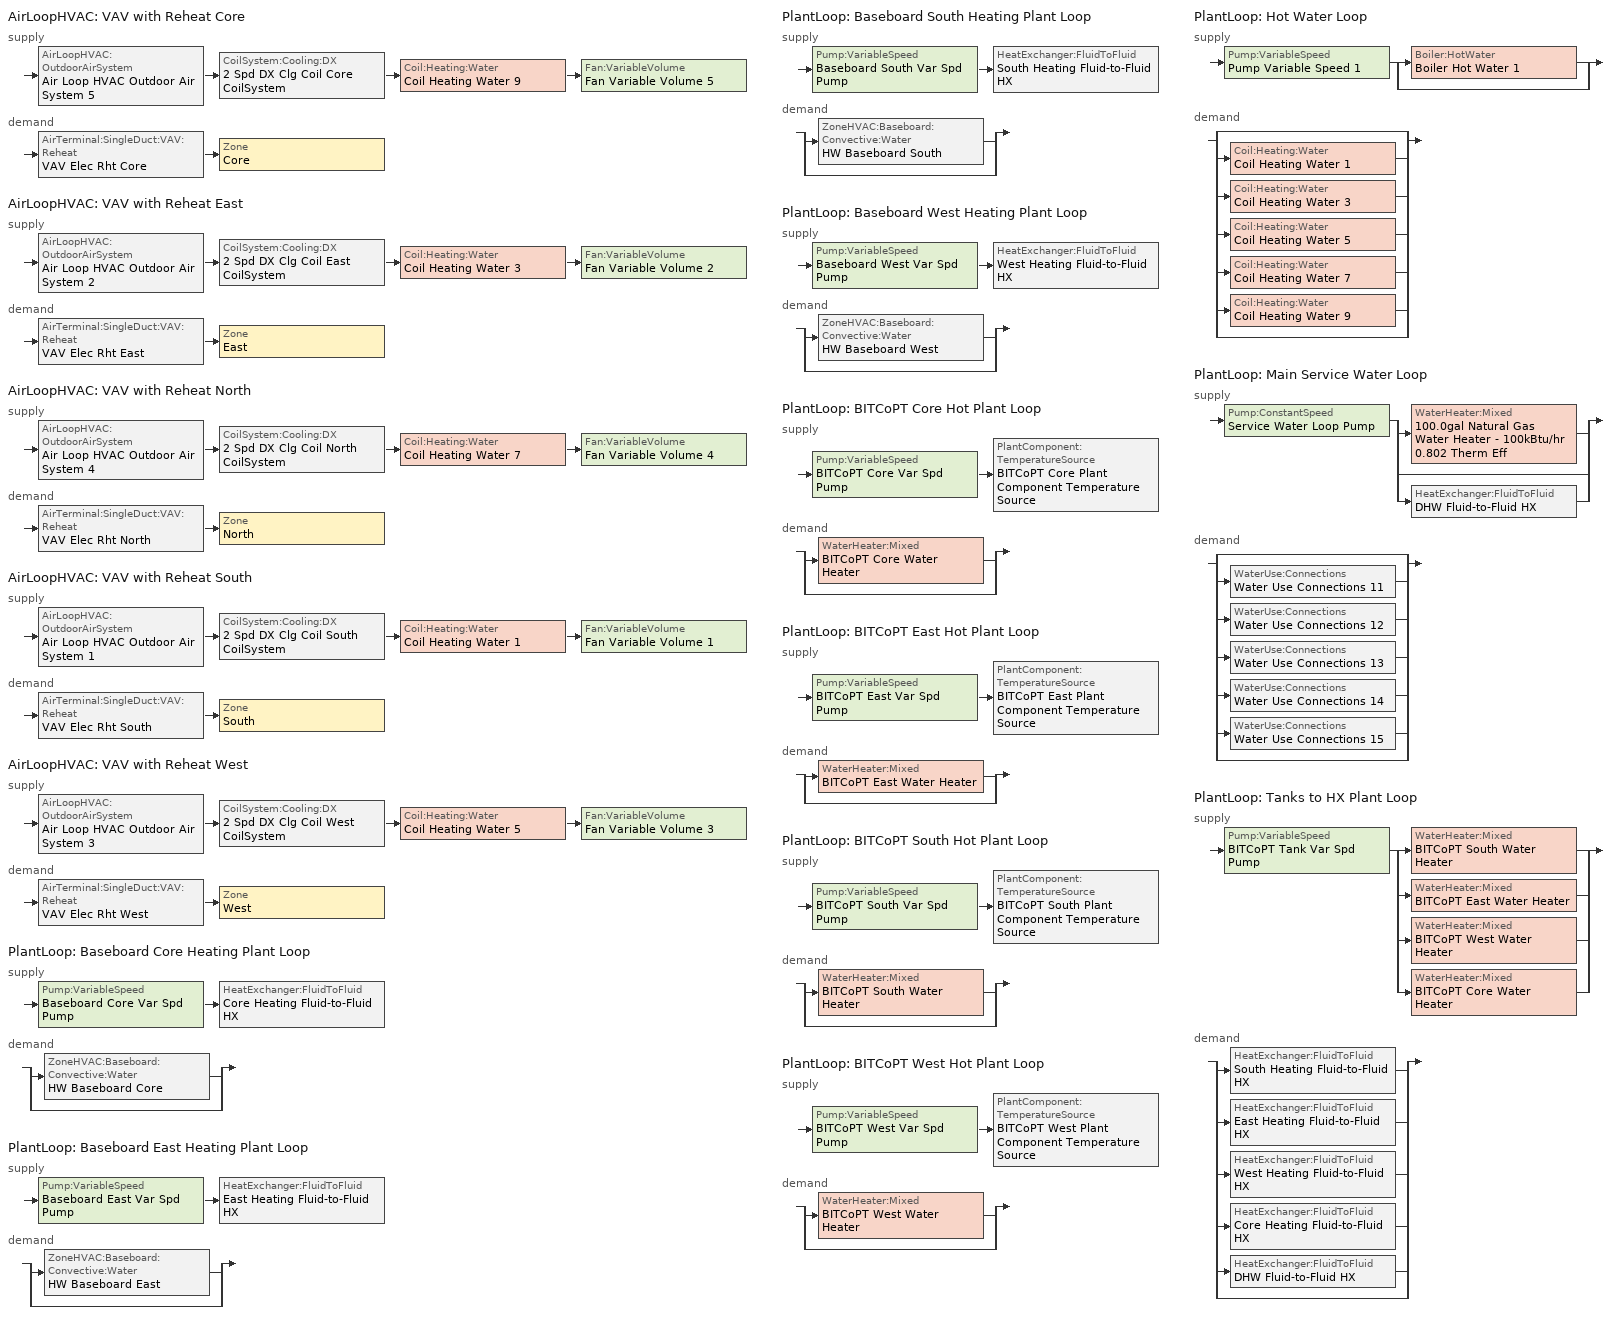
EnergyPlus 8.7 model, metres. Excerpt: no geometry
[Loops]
AirLoopHVAC 'VAV with Reheat Core'
 supply: AirLoopHVAC:OutdoorAirSystem 'Air Loop HVAC Outdoor Air System 5' > CoilSystem:Cooling:DX '2 Spd DX Clg Coil Core CoilSystem' > Coil:Heating:Water 'Coil Heating Water 9' > Fan:VariableVolume 'Fan Variable Volume 5'
 demand: AirTerminal:SingleDuct:VAV:Reheat 'VAV Elec Rht Core' > Zone 'Core'
AirLoopHVAC 'VAV with Reheat East'
 supply: AirLoopHVAC:OutdoorAirSystem 'Air Loop HVAC Outdoor Air System 2' > CoilSystem:Cooling:DX '2 Spd DX Clg Coil East CoilSystem' > Coil:Heating:Water 'Coil Heating Water 3' > Fan:VariableVolume 'Fan Variable Volume 2'
 demand: AirTerminal:SingleDuct:VAV:Reheat 'VAV Elec Rht East' > Zone 'East'
AirLoopHVAC 'VAV with Reheat North'
 supply: AirLoopHVAC:OutdoorAirSystem 'Air Loop HVAC Outdoor Air System 4' > CoilSystem:Cooling:DX '2 Spd DX Clg Coil North CoilSystem' > Coil:Heating:Water 'Coil Heating Water 7' > Fan:VariableVolume 'Fan Variable Volume 4'
 demand: AirTerminal:SingleDuct:VAV:Reheat 'VAV Elec Rht North' > Zone 'North'
AirLoopHVAC 'VAV with Reheat South'
 supply: AirLoopHVAC:OutdoorAirSystem 'Air Loop HVAC Outdoor Air System 1' > CoilSystem:Cooling:DX '2 Spd DX Clg Coil South CoilSystem' > Coil:Heating:Water 'Coil Heating Water 1' > Fan:VariableVolume 'Fan Variable Volume 1'
 demand: AirTerminal:SingleDuct:VAV:Reheat 'VAV Elec Rht South' > Zone 'South'
AirLoopHVAC 'VAV with Reheat West'
 supply: AirLoopHVAC:OutdoorAirSystem 'Air Loop HVAC Outdoor Air System 3' > CoilSystem:Cooling:DX '2 Spd DX Clg Coil West CoilSystem' > Coil:Heating:Water 'Coil Heating Water 5' > Fan:VariableVolume 'Fan Variable Volume 3'
 demand: AirTerminal:SingleDuct:VAV:Reheat 'VAV Elec Rht West' > Zone 'West'
PlantLoop 'Baseboard Core Heating Plant Loop'
 supply: Pump:VariableSpeed 'Baseboard Core Var Spd Pump' > HeatExchanger:FluidToFluid 'Core Heating Fluid-to-Fluid HX'
 demand: split
  | ZoneHVAC:Baseboard:Convective:Water 'HW Baseboard Core'
  | bypass
PlantLoop 'Baseboard East Heating Plant Loop'
 supply: Pump:VariableSpeed 'Baseboard East Var Spd Pump' > HeatExchanger:FluidToFluid 'East Heating Fluid-to-Fluid HX'
 demand: split
  | ZoneHVAC:Baseboard:Convective:Water 'HW Baseboard East'
  | bypass
PlantLoop 'Baseboard South Heating Plant Loop'
 supply: Pump:VariableSpeed 'Baseboard South Var Spd Pump' > HeatExchanger:FluidToFluid 'South Heating Fluid-to-Fluid HX'
 demand: split
  | ZoneHVAC:Baseboard:Convective:Water 'HW Baseboard South'
  | bypass
PlantLoop 'Baseboard West Heating Plant Loop'
 supply: Pump:VariableSpeed 'Baseboard West Var Spd Pump' > HeatExchanger:FluidToFluid 'West Heating Fluid-to-Fluid HX'
 demand: split
  | ZoneHVAC:Baseboard:Convective:Water 'HW Baseboard West'
  | bypass
PlantLoop 'BITCoPT Core Hot Plant Loop'
 supply: Pump:VariableSpeed 'BITCoPT Core Var Spd Pump' > PlantComponent:TemperatureSource 'BITCoPT Core Plant Component Temperature Source'
 demand: split
  | WaterHeater:Mixed 'BITCoPT Core Water Heater'
  | bypass
PlantLoop 'BITCoPT East Hot Plant Loop'
 supply: Pump:VariableSpeed 'BITCoPT East Var Spd Pump' > PlantComponent:TemperatureSource 'BITCoPT East Plant Component Temperature Source'
 demand: split
  | WaterHeater:Mixed 'BITCoPT East Water Heater'
  | bypass
PlantLoop 'BITCoPT South Hot Plant Loop'
 supply: Pump:VariableSpeed 'BITCoPT South Var Spd Pump' > PlantComponent:TemperatureSource 'BITCoPT South Plant Component Temperature Source'
 demand: split
  | WaterHeater:Mixed 'BITCoPT South Water Heater'
  | bypass
PlantLoop 'BITCoPT West Hot Plant Loop'
 supply: Pump:VariableSpeed 'BITCoPT West Var Spd Pump' > PlantComponent:TemperatureSource 'BITCoPT West Plant Component Temperature Source'
 demand: split
  | WaterHeater:Mixed 'BITCoPT West Water Heater'
  | bypass
PlantLoop 'Hot Water Loop'
 supply: Pump:VariableSpeed 'Pump Variable Speed 1' > split
  | Boiler:HotWater 'Boiler Hot Water 1'
  | bypass
 demand: split
  | bypass
  | Coil:Heating:Water 'Coil Heating Water 1'
  | Coil:Heating:Water 'Coil Heating Water 3'
  | Coil:Heating:Water 'Coil Heating Water 5'
  | Coil:Heating:Water 'Coil Heating Water 7'
  | Coil:Heating:Water 'Coil Heating Water 9'
  | bypass
PlantLoop 'Main Service Water Loop'
 supply: Pump:ConstantSpeed 'Service Water Loop Pump' > split
  | WaterHeater:Mixed '100.0gal Natural Gas Water Heater - 100kBtu/hr 0.802 Therm Eff'
  | bypass
  | HeatExchanger:FluidToFluid 'DHW Fluid-to-Fluid HX'
 demand: split
  | bypass
  | WaterUse:Connections 'Water Use Connections 11'
  | WaterUse:Connections 'Water Use Connections 12'
  | WaterUse:Connections 'Water Use Connections 13'
  | WaterUse:Connections 'Water Use Connections 14'
  | WaterUse:Connections 'Water Use Connections 15'
  | bypass
PlantLoop 'Tanks to HX Plant Loop'
 supply: Pump:VariableSpeed 'BITCoPT Tank Var Spd Pump' > split
  | WaterHeater:Mixed 'BITCoPT South Water Heater'
  | WaterHeater:Mixed 'BITCoPT East Water Heater'
  | WaterHeater:Mixed 'BITCoPT West Water Heater'
  | WaterHeater:Mixed 'BITCoPT Core Water Heater'
 demand: split
  | HeatExchanger:FluidToFluid 'South Heating Fluid-to-Fluid HX'
  | HeatExchanger:FluidToFluid 'East Heating Fluid-to-Fluid HX'
  | HeatExchanger:FluidToFluid 'West Heating Fluid-to-Fluid HX'
  | HeatExchanger:FluidToFluid 'Core Heating Fluid-to-Fluid HX'
  | HeatExchanger:FluidToFluid 'DHW Fluid-to-Fluid HX'
  | bypass
[ZoneControl:Thermostat] Control Object Type 1=ThermostatSetpoint:DualSetpoint
Name | Zone or ZoneList | Control Type Schedule | Control Name 1
Core Thermostat | Core | Core Thermostat Schedule | Office WholeBuilding - Md Office Thermostat 9
East Thermostat | East | East Thermostat Schedule | Office WholeBuilding - Md Office Thermostat 13
North Thermostat | North | North Thermostat Schedule | Office WholeBuilding - Md Office Thermostat 8
South Thermostat | South | South Thermostat Schedule | Office WholeBuilding - Md Office Thermostat 4
West Thermostat | West | West Thermostat Schedule | Office WholeBuilding - Md Office Thermostat 5
[ThermostatSetpoint:DualSetpoint] Heating Setpoint Temperature Schedule=OfficeMedium HTGSETP_SCH_NO_OPTIMUM; Cooling Setpoint Temperature Schedule=OfficeMedium CLGSETP_SCH_NO_OPTIMUM
Office WholeBuilding - Md Office Thermostat 9; Office WholeBuilding - Md Office Thermostat 13; Office WholeBuilding - Md Office Thermostat 8; Office WholeBuilding - Md Office Thermostat 4; Office WholeBuilding - Md Office Thermostat 5
[ZoneHVAC:Baseboard:Convective:Water] Availability Schedule=Always On Discrete 1; Heating Design Capacity Method=CapacityPerFloorArea; Heating Design Capacity {W}=Autosize; Heating Design Capacity Per Floor Area {W/m2}=15; Fraction of Autosized Heating Design Capacity=0.8; U-Factor Times Area Value {W/K}=Autosize; Convergence Tolerance=0.001
Name | Maximum Water Flow Rate {m3/s}
HW Baseboard Core; HW Baseboard South | 0.00015
HW Baseboard East; HW Baseboard West | 0.0001
[AirTerminal:SingleDuct:VAV:Reheat] Availability Schedule=Always On Discrete 1; Maximum Air Flow Rate {m3/s}=Autosize; Zone Minimum Air Flow Input Method=Constant; Constant Minimum Air Flow Fraction=0.3; Fixed Minimum Air Flow Rate {m3/s}=0; Maximum Hot Water or Steam Flow Rate {m3/s}=Autosize; Minimum Hot Water or Steam Flow Rate {m3/s}=0; Convergence Tolerance=0.001; Damper Heating Action=Normal; Maximum Flow per Zone Floor Area During Reheat {m3/s-m2}=Autocalculate; Maximum Flow Fraction During Reheat=Autocalculate; Maximum Reheat Air Temperature {C}=35
Name | Reheat Coil
VAV Elec Rht Core | VAV Elec Rht Coil 3
VAV Elec Rht East | VAV Elec Rht Coil 1
VAV Elec Rht North | VAV Elec Rht Coil North
VAV Elec Rht South | VAV Elec Rht Coil
VAV Elec Rht West | VAV Elec Rht Coil 2
[Coil:Heating:Electric] Availability Schedule=Always On Discrete 1; Efficiency=1; Nominal Capacity {W}=Autosize
VAV Elec Rht Coil 3; VAV Elec Rht Coil 1; VAV Elec Rht Coil North; VAV Elec Rht Coil; VAV Elec Rht Coil 2
[Zone equipment]
Core: HW Baseboard Core, VAV Elec Rht Core
East: HW Baseboard East, VAV Elec Rht East
North: VAV Elec Rht North
South: HW Baseboard South, VAV Elec Rht South
West: HW Baseboard West, VAV Elec Rht West
[Sizing:Zone] Zone Cooling Design Supply Air Temperature Input Method=SupplyAirTemperature; Zone Cooling Design Supply Air Temperature {C}=12.7778; Zone Cooling Design Supply Air Temperature Difference {deltaC}=11.11; Zone Heating Design Supply Air Temperature Input Method=SupplyAirTemperature; Zone Heating Design Supply Air Temperature {C}=50; Zone Heating Design Supply Air Temperature Difference {deltaC}=11.11; Zone Cooling Design Supply Air Humidity Ratio {kgWater/kgDryAir}=0.0085; Zone Heating Design Supply Air Humidity Ratio {kgWater/kgDryAir}=0.008; Design Specification Outdoor Air Object=189.1-2009 - Office - WholeBuilding - Md Office - CZ4-8 Ventilation; Cooling Design Air Flow Method=DesignDay; Cooling Design Air Flow Rate {m3/s}=0; Cooling Minimum Air Flow per Zone Floor Area {m3/s-m2}=0.000762; Cooling Minimum Air Flow {m3/s}=0; Cooling Minimum Air Flow Fraction=0; Heating Design Air Flow Method=DesignDay; Heating Design Air Flow Rate {m3/s}=0; Heating Maximum Air Flow per Zone Floor Area {m3/s-m2}=0.002032; Heating Maximum Air Flow {m3/s}=0.141576; Heating Maximum Air Flow Fraction=0.3; Account for Dedicated Outdoor Air System=No
Name | Design Specification Zone Air Distribution Object
Core | Core Design Spec Zone Air Dist
East | East Design Spec Zone Air Dist
North | North Design Spec Zone Air Dist
South | South Design Spec Zone Air Dist
West | West Design Spec Zone Air Dist
[DesignSpecification:ZoneAirDistribution] Zone Air Distribution Effectiveness in Cooling Mode=1; Zone Air Distribution Effectiveness in Heating Mode=1
Core Design Spec Zone Air Dist; East Design Spec Zone Air Dist; North Design Spec Zone Air Dist; South Design Spec Zone Air Dist; West Design Spec Zone Air Dist
[Controller:MechanicalVentilation] Availability Schedule=Always On Discrete; Demand Controlled Ventilation=No; System Outdoor Air Method=ZoneSum; Design Specification Outdoor Air Object Name 1=189.1-2009 - Office - WholeBuilding - Md Office - CZ4-8 Ventilation
Name | Zone Name 1 | Design Specification Zone Air Distribution Object Name 1
Controller Mechanical Ventilation 5 | Core | Core Design Spec Zone Air Dist
Controller Mechanical Ventilation 2 | East | East Design Spec Zone Air Dist
Controller Mechanical Ventilation 4 | North | North Design Spec Zone Air Dist
Controller Mechanical Ventilation 1 | South | South Design Spec Zone Air Dist
Controller Mechanical Ventilation 3 | West | West Design Spec Zone Air Dist
[DesignSpecification:OutdoorAir]
189.1-2009 - Office - WholeBuilding - Md Office - CZ4-8 Ventilation: Outdoor Air Method=Sum; Outdoor Air Flow per Person {m3/s-person}=0.00943895; Outdoor Air Flow per Zone Floor Area {m3/s-m2}=0; Outdoor Air Flow per Zone {m3/s}=0; Outdoor Air Flow Air Changes per Hour {1/hr}=0
[AirLoopHVAC] Design Supply Air Flow Rate {m3/s}=AutoSize
VAV with Reheat Core; VAV with Reheat East; VAV with Reheat North; VAV with Reheat South; VAV with Reheat West
[Sizing:System] Type of Load to Size On=Sensible; Design Outdoor Air Flow Rate {m3/s}=Autosize; Central Heating Maximum System Air Flow Ratio=0.3; Preheat Design Temperature {C}=7; Preheat Design Humidity Ratio {kgWater/kgDryAir}=0.008; Precool Design Temperature {C}=12.8; Precool Design Humidity Ratio {kgWater/kgDryAir}=0.008; Central Cooling Design Supply Air Temperature {C}=12.8; Central Heating Design Supply Air Temperature {C}=12.8; Type of Zone Sum to Use=NonCoincident; 100% Outdoor Air in Cooling=Yes; 100% Outdoor Air in Heating=Yes; Central Cooling Design Supply Air Humidity Ratio {kgWater/kgDryAir}=0.0085; Central Heating Design Supply Air Humidity Ratio {kgWater/kgDryAir}=0.008; Cooling Supply Air Flow Rate Method=DesignDay; Cooling Supply Air Flow Rate {m3/s}=0; Cooling Supply Air Flow Rate Per Floor Area {m3/s-m2}=0.00996765; Cooling Fraction of Autosized Cooling Supply Air Flow Rate=1; Cooling Supply Air Flow Rate Per Unit Cooling Capacity {m3/s-W}=3.94755e-05; Heating Supply Air Flow Rate Method=DesignDay; Heating Supply Air Flow Rate {m3/s}=0; Heating Supply Air Flow Rate Per Floor Area {m3/s-m2}=0.00996765; Heating Fraction of Autosized Heating Supply Air Flow Rate=1; Heating Fraction of Autosized Cooling Supply Air Flow Rate=1; Heating Supply Air Flow Rate Per Unit Heating Capacity {m3/s-W}=3.15882e-05; System Outdoor Air Method=ZoneSum; Zone Maximum Outdoor Air Fraction=1; Cooling Design Capacity Method=CoolingDesignCapacity; Cooling Design Capacity {W}=Autosize; Cooling Design Capacity Per Floor Area {W/m2}=234.7; Fraction of Autosized Cooling Design Capacity=1; Heating Design Capacity Method=HeatingDesignCapacity; Heating Design Capacity {W}=Autosize; Heating Design Capacity Per Floor Area {W/m2}=157; Fraction of Autosized Heating Design Capacity=1; Central Cooling Capacity Control Method=OnOff
VAV with Reheat Core; VAV with Reheat East; VAV with Reheat North; VAV with Reheat South; VAV with Reheat West
[Controller:WaterCoil] Control Variable=Temperature; Action=Normal; Actuator Variable=Flow; Controller Convergence Tolerance {deltaC}=Autosize; Maximum Actuated Flow {m3/s}=Autosize; Minimum Actuated Flow {m3/s}=0
Controller Water Coil 9; Controller Water Coil 3; Controller Water Coil 7; Controller Water Coil 1; Controller Water Coil 5
[Controller:OutdoorAir] Minimum Outdoor Air Flow Rate {m3/s}=0; Maximum Outdoor Air Flow Rate {m3/s}=Autosize; Economizer Control Type=NoEconomizer; Economizer Control Action Type=ModulateFlow; Economizer Maximum Limit Dry-Bulb Temperature {C}=28; Economizer Maximum Limit Enthalpy {J/kg}=64000; Economizer Minimum Limit Dry-Bulb Temperature {C}=-100; Lockout Type=NoLockout; Minimum Limit Type=FixedMinimum; High Humidity Control=No; Control High Indoor Humidity Based on Outdoor Humidity Ratio=Yes; Heat Recovery Bypass Control Type=BypassWhenWithinEconomizerLimits
Name | Mechanical Ventilation Controller
Controller Outdoor Air 5 | Controller Mechanical Ventilation 5
Controller Outdoor Air 2 | Controller Mechanical Ventilation 2
Controller Outdoor Air 4 | Controller Mechanical Ventilation 4
Controller Outdoor Air 1 | Controller Mechanical Ventilation 1
Controller Outdoor Air 3 | Controller Mechanical Ventilation 3
[SetpointManager:MixedAir] Control Variable=Temperature
Node 127 OS Default SPM; Node 112 OS Default SPM; Node 140 OS Default SPM; Node 75 OS Default SPM; Node 123 OS Default SPM; Node 77 OS Default SPM; Node 111 OS Default SPM; Node 48 OS Default SPM; Node 114 OS Default SPM; Node 11 OS Default SPM; Node 76 OS Default SPM; Node 14 OS Default SPM; Node 85 OS Default SPM; Node 13 OS Default SPM; Node 87 OS Default SPM
[CoilSystem:Cooling:DX] Availability Schedule=Always On Discrete 1
Name | Cooling Coil
2 Spd DX Clg Coil Core CoilSystem | 2 Spd DX Clg Coil Core
2 Spd DX Clg Coil East CoilSystem | 2 Spd DX Clg Coil East
2 Spd DX Clg Coil North CoilSystem | 2 Spd DX Clg Coil North
2 Spd DX Clg Coil South CoilSystem | 2 Spd DX Clg Coil South
2 Spd DX Clg Coil West CoilSystem | 2 Spd DX Clg Coil West
[Coil:Cooling:DX:TwoSpeed] Availability Schedule=Always On Discrete 1; High Speed Gross Rated Total Cooling Capacity {W}=Autosize; High Speed Rated Sensible Heat Ratio=Autosize; High Speed Gross Rated Cooling COP {W/W}=3.5623; High Speed Rated Air Flow Rate {m3/s}=Autosize; Total Cooling Capacity Function of Flow Fraction Curve=OS:Curve:Quadratic 20; Energy Input Ratio Function of Temperature Curve=OS:Curve:Biquadratic 22; Energy Input Ratio Function of Flow Fraction Curve=OS:Curve:Quadratic 21; Part Load Fraction Correlation Curve=OS:Curve:Quadratic 22; Low Speed Gross Rated Total Cooling Capacity {W}=Autosize; Low Speed Gross Rated Sensible Heat Ratio=0.69; Low Speed Gross Rated Cooling COP {W/W}=3.5623; Low Speed Rated Air Flow Rate {m3/s}=Autosize; Low Speed Total Cooling Capacity Function of Temperature Curve=OS:Curve:Biquadratic 23; Low Speed Energy Input Ratio Function of Temperature Curve=OS:Curve:Biquadratic 24; Condenser Type=AirCooled; High Speed Evaporative Condenser Effectiveness=0; Low Speed Evaporative Condenser Effectiveness=0; Basin Heater Capacity {W/K}=10; Basin Heater Setpoint Temperature {C}=2
Name | Total Cooling Capacity Function of Temperature Curve
2 Spd DX Clg Coil Core | OS:Curve:Biquadratic 27
2 Spd DX Clg Coil East | OS:Curve:Biquadratic 28
2 Spd DX Clg Coil North | OS:Curve:Biquadratic 26
2 Spd DX Clg Coil South | OS:Curve:Biquadratic 29
2 Spd DX Clg Coil West | OS:Curve:Biquadratic 30
[Coil:Heating:Water] Availability Schedule=Always On Discrete; U-Factor Times Area Value {W/K}=Autosize; Maximum Water Flow Rate {m3/s}=Autosize; Performance Input Method=UFactorTimesAreaAndDesignWaterFlowRate; Rated Capacity {W}=Autosize; Rated Inlet Water Temperature {C}=82.2; Rated Inlet Air Temperature {C}=16.6; Rated Outlet Water Temperature {C}=71.1; Rated Outlet Air Temperature {C}=32.2; Rated Ratio for Air and Water Convection=0.5
Coil Heating Water 9; Coil Heating Water 3; Coil Heating Water 7; Coil Heating Water 1; Coil Heating Water 5
[Fan:VariableVolume] Availability Schedule=Always On Discrete; Fan Total Efficiency=0.6045; Pressure Rise {Pa}=500; Maximum Flow Rate {m3/s}=AutoSize; Fan Power Minimum Flow Rate Input Method=FixedFlowRate; Fan Power Minimum Flow Fraction=0; Fan Power Minimum Air Flow Rate {m3/s}=0; Motor Efficiency=0.93; Motor In Airstream Fraction=1; Fan Power Coefficient 1=0.0407599; Fan Power Coefficient 2=0.088045; Fan Power Coefficient 3=-0.0729261; Fan Power Coefficient 4=0.94374; Fan Power Coefficient 5=0
Fan Variable Volume 5; Fan Variable Volume 2; Fan Variable Volume 4; Fan Variable Volume 1; Fan Variable Volume 3
[SetpointManager:Warmest] Control Variable=Temperature; Minimum Setpoint Temperature {C}=14; Strategy=MaximumTemperature
Name | HVAC Air Loop | Maximum Setpoint Temperature {C}
Warmest Zone Supply Air Temp Reset Core | VAV with Reheat Core | 16.777
Warmest Zone Supply Air Temp Reset East | VAV with Reheat East | 16.777
Warmest Zone Supply Air Temp Reset North | VAV with Reheat North | 16.7777
Warmest Zone Supply Air Temp Reset South | VAV with Reheat South | 16.777
Warmest Zone Supply Air Temp Reset West | VAV with Reheat West | 16.777
[PlantLoop] Fluid Type=Water; Minimum Loop Flow Rate {m3/s}=0; Plant Loop Volume {m3}=Autocalculate; Load Distribution Scheme=Optimal; Plant Loop Demand Calculation Scheme=SingleSetpoint
Name | Plant Equipment Operation Scheme | Maximum Loop Temperature {C} | Minimum Loop Temperature {C} | Maximum Loop Flow Rate {m3/s}
Baseboard Core Heating Plant Loop | Baseboard Core Heating Plant Loop Operation Schemes | 100 | 0 | 0.00015
Baseboard East Heating Plant Loop | Baseboard East Heating Plant Loop Operation Schemes | 100 | 0 | 0.0001
Baseboard South Heating Plant Loop | Baseboard South Heating Plant Loop Operation Schemes | 100 | 0 | 0.00015
Baseboard West Heating Plant Loop | Baseboard West Heating Plant Loop Operation Schemes | 100 | 0 | 0.0001
BITCoPT Core Hot Plant Loop | BITCoPT Core Hot Plant Loop Operation Schemes | 100 | 0 | 0.0001
BITCoPT East Hot Plant Loop | BITCoPT East Hot Plant Loop Operation Schemes | 100 | 0 | 0.0002
BITCoPT South Hot Plant Loop | BITCoPT South Hot Plant Loop Operation Schemes | 100 | 0 | 0.00032
BITCoPT West Hot Plant Loop | BITCoPT West Hot Plant Loop Operation Schemes | 100 | 0 | 0.0002
Hot Water Loop | Hot Water Loop Operation Schemes | 100 | 0 | Autosize
Main Service Water Loop | Main Service Water Loop Operation Schemes | 60 | 10 | Autosize
Tanks to HX Plant Loop | Tanks to HX Plant Loop Operation Schemes | 100 | 0 | 0.008333
[Sizing:Plant] Loop Type=Heating; Sizing Option=NonCoincident; Zone Timesteps in Averaging Window=1; Coincident Sizing Factor Mode=None
Name | Design Loop Exit Temperature {C} | Loop Design Temperature Difference {deltaC}
Baseboard Core Heating Plant Loop; Baseboard East Heating Plant Loop; Baseboard South Heating Plant Loop; Baseboard West Heating Plant Loop; BITCoPT Core Hot Plant Loop; BITCoPT East Hot Plant Loop; BITCoPT South Hot Plant Loop; BITCoPT West Hot Plant Loop; Hot Water Loop; Tanks to HX Plant Loop | 82 | 11
Main Service Water Loop | 60 | 5
[Pump:VariableSpeed] Design Maximum Flow Rate {m3/s}=Autosize; Design Pump Head {Pa}=179352; Design Power Consumption {W}=Autosize; Motor Efficiency=0.9; Fraction of Motor Inefficiencies to Fluid Stream=0; Coefficient 1 of the Part Load Performance Curve=0; Coefficient 2 of the Part Load Performance Curve=1; Coefficient 3 of the Part Load Performance Curve=0; Coefficient 4 of the Part Load Performance Curve=0; Design Minimum Flow Rate {m3/s}=0
Name | Pump Control Type
Baseboard Core Var Spd Pump; Baseboard East Var Spd Pump; Baseboard South Var Spd Pump; Baseboard West Var Spd Pump; BITCoPT Core Var Spd Pump; BITCoPT East Var Spd Pump; BITCoPT South Var Spd Pump; BITCoPT West Var Spd Pump; BITCoPT Tank Var Spd Pump | Continuous
Pump Variable Speed 1 | Intermittent
[HeatExchanger:FluidToFluid] Heat Exchange Model Type=Ideal; Heat Exchanger U-Factor Times Area Value {W/K}=Autosize; Minimum Temperature Difference to Activate Heat Exchanger {deltaC}=0.01; Heat Transfer Metering End Use Type=LoopToLoop; Component Override Cooling Control Temperature Mode=Loop; Sizing Factor=1; Operation Minimum Temperature Limit {C}=0; Operation Maximum Temperature Limit {C}=100
Name | Loop Demand Side Design Flow Rate {m3/s} | Loop Supply Side Design Flow Rate {m3/s} | Control Type
Core Heating Fluid-to-Fluid HX; South Heating Fluid-to-Fluid HX | 0.00015 | 0.00015 | HeatingSetpointModulated
East Heating Fluid-to-Fluid HX; West Heating Fluid-to-Fluid HX | 0.0001 | 0.0001 | HeatingSetpointModulated
DHW Fluid-to-Fluid HX | 0.0003 | 0.0003 | HeatingSetpointOnOff
[PlantEquipmentOperationSchemes] Control Scheme Schedule Name 1=Always On Discrete
Name | Control Scheme Object Type 1 | Control Scheme Name 1 | Control Scheme Object Type 2 | Control Scheme Name 2 | Control Scheme Schedule Name 2
Baseboard Core Heating Plant Loop Operation Schemes | PlantEquipmentOperation:Uncontrolled | Baseboard Core Heating Plant Loop Uncontrolled Operation Scheme
Baseboard East Heating Plant Loop Operation Schemes | PlantEquipmentOperation:Uncontrolled | Baseboard East Heating Plant Loop Uncontrolled Operation Scheme
Baseboard South Heating Plant Loop Operation Schemes | PlantEquipmentOperation:Uncontrolled | Baseboard South Heating Plant Loop Uncontrolled Operation Scheme
Baseboard West Heating Plant Loop Operation Schemes | PlantEquipmentOperation:Uncontrolled | Baseboard West Heating Plant Loop Uncontrolled Operation Scheme
BITCoPT Core Hot Plant Loop Operation Schemes | PlantEquipmentOperation:Uncontrolled | BITCoPT Core Hot Plant Loop Uncontrolled Operation Scheme
BITCoPT East Hot Plant Loop Operation Schemes | PlantEquipmentOperation:Uncontrolled | BITCoPT East Hot Plant Loop Uncontrolled Operation Scheme
BITCoPT South Hot Plant Loop Operation Schemes | PlantEquipmentOperation:Uncontrolled | BITCoPT South Hot Plant Loop Uncontrolled Operation Scheme
BITCoPT West Hot Plant Loop Operation Schemes | PlantEquipmentOperation:Uncontrolled | BITCoPT West Hot Plant Loop Uncontrolled Operation Scheme
Hot Water Loop Operation Schemes | PlantEquipmentOperation:HeatingLoad | Hot Water Loop Heating Operation Scheme
Main Service Water Loop Operation Schemes | PlantEquipmentOperation:HeatingLoad | Main Service Water Loop Heating Operation Scheme | PlantEquipmentOperation:Uncontrolled | Main Service Water Loop Uncontrolled Operation Scheme | Always On Discrete
Tanks to HX Plant Loop Operation Schemes | PlantEquipmentOperation:HeatingLoad | Tanks to HX Plant Loop Heating Operation Scheme
[PlantEquipmentOperation:Uncontrolled]
Name | Equipment List
Baseboard Core Heating Plant Loop Uncontrolled Operation Scheme | Baseboard Core Heating Plant Loop Uncontrolled Equipment List
Baseboard East Heating Plant Loop Uncontrolled Operation Scheme | Baseboard East Heating Plant Loop Uncontrolled Equipment List
Baseboard South Heating Plant Loop Uncontrolled Operation Scheme | Baseboard South Heating Plant Loop Uncontrolled Equipment List
Baseboard West Heating Plant Loop Uncontrolled Operation Scheme | Baseboard West Heating Plant Loop Uncontrolled Equipment List
BITCoPT Core Hot Plant Loop Uncontrolled Operation Scheme | BITCoPT Core Hot Plant Loop Uncontrolled Equipment List
BITCoPT East Hot Plant Loop Uncontrolled Operation Scheme | BITCoPT East Hot Plant Loop Uncontrolled Equipment List
BITCoPT South Hot Plant Loop Uncontrolled Operation Scheme | BITCoPT South Hot Plant Loop Uncontrolled Equipment List
BITCoPT West Hot Plant Loop Uncontrolled Operation Scheme | BITCoPT West Hot Plant Loop Uncontrolled Equipment List
Main Service Water Loop Uncontrolled Operation Scheme | Main Service Water Loop Uncontrolled Equipment List
[PlantEquipmentList]
Baseboard Core Heating Plant Loop Uncontrolled Equipment List: HeatExchanger:FluidToFluid, Core Heating Fluid-to-Fluid HX
Baseboard East Heating Plant Loop Uncontrolled Equipment List: HeatExchanger:FluidToFluid, East Heating Fluid-to-Fluid HX
Baseboard South Heating Plant Loop Uncontrolled Equipment List: HeatExchanger:FluidToFluid, South Heating Fluid-to-Fluid HX
Baseboard West Heating Plant Loop Uncontrolled Equipment List: HeatExchanger:FluidToFluid, West Heating Fluid-to-Fluid HX
BITCoPT Core Hot Plant Loop Uncontrolled Equipment List: PlantComponent:TemperatureSource, BITCoPT Core Plant Component Temperature Source
BITCoPT East Hot Plant Loop Uncontrolled Equipment List: PlantComponent:TemperatureSource, BITCoPT East Plant Component Temperature Source
BITCoPT South Hot Plant Loop Uncontrolled Equipment List: PlantComponent:TemperatureSource, BITCoPT South Plant Component Temperature Source
BITCoPT West Hot Plant Loop Uncontrolled Equipment List: PlantComponent:TemperatureSource, BITCoPT West Plant Component Temperature Source
Hot Water Loop Heating Equipment List: Boiler:HotWater, Boiler Hot Water 1
Main Service Water Loop Heating Equipment List: WaterHeater:Mixed, 100.0gal Natural Gas Water Heater - 100kBtu/hr 0.802 Therm Eff
Main Service Water Loop Uncontrolled Equipment List: HeatExchanger:FluidToFluid, DHW Fluid-to-Fluid HX
Tanks to HX Plant Loop Heating Equipment List: WaterHeater:Mixed, BITCoPT South Water Heater, WaterHeater:Mixed, BITCoPT East Water Heater, WaterHeater:Mixed, BITCoPT West Water Heater, WaterHeater:Mixed, BITCoPT Core Water Heater
[PlantComponent:TemperatureSource] Design Volume Flow Rate {m3/s}=Autosize; Temperature Specification Type=Scheduled; Source Temperature {C}=8; Source Temperature Schedule=BITCoPT_Water_Temperature_Source_Placeholder
BITCoPT Core Plant Component Temperature Source; BITCoPT East Plant Component Temperature Source; BITCoPT South Plant Component Temperature Source; BITCoPT West Plant Component Temperature Source
[WaterHeater:Mixed] Deadband Temperature Difference {deltaC}=2; Heater Control Type=Cycle; Heater Ignition Minimum Flow Rate {m3/s}=0; Heater Ignition Delay {s}=0; Heater Fuel Type=NaturalGas; Off Cycle Parasitic Fuel Type=NaturalGas; Off Cycle Parasitic Heat Fraction to Tank=0.8; On Cycle Parasitic Fuel Type=NaturalGas; On Cycle Parasitic Heat Fraction to Tank=0; Ambient Temperature Indicator=Schedule; Off Cycle Loss Fraction to Zone=1; On Cycle Loss Fraction to Zone=1; Use Side Effectiveness=1; Source Side Effectiveness=1; Use Side Design Flow Rate {m3/s}=Autosize; Source Side Design Flow Rate {m3/s}=Autosize; Indirect Water Heating Recovery Time {hr}=1.5; Source Side Flow Control Mode=IndirectHeatPrimarySetpoint
Name | Tank Volume {m3} | Setpoint Temperature Schedule | Maximum Temperature Limit {C} | Heater Maximum Capacity {W} | Heater Thermal Efficiency | Off Cycle Parasitic Fuel Consumption Rate {W} | On Cycle Parasitic Fuel Consumption Rate {W} | Ambient Temperature Schedule | Off Cycle Loss Coefficient to Ambient Temperature {W/K} | On Cycle Loss Coefficient to Ambient Temperature {W/K} | Heater Minimum Capacity {W}
BITCoPT Core Water Heater | 0.75 | Water Heater Setpoint Temperature | 82.22 | 0 | 0.8 | 20 | 0 | Water Heater Ambient Temperature | 6 | 6
BITCoPT East Water Heater; BITCoPT West Water Heater | 1.5 | Water Heater Setpoint Temperature | 82.22 | 0 | 0.8 | 20 | 0 | Water Heater Ambient Temperature | 6 | 6
BITCoPT South Water Heater | 2.5 | Water Heater Setpoint Temperature | 82.22 | 0 | 0.8 | 20 | 0 | Water Heater Ambient Temperature | 6 | 6 | 0
100.0gal Natural Gas Water Heater - 100kBtu/hr 0.802 Therm Eff | 0.378541 | Service Water Loop Temp - 140F | 82.2222 | 29307.1 | 0.802329 | 1276.95 | 1276.95 | Water Heater Ambient Temp Schedule - 70F | 1.75535 | 1.75535
[Boiler:HotWater]
Boiler Hot Water 1: Fuel Type=NaturalGas; Nominal Capacity {W}=Autosize; Nominal Thermal Efficiency=0.8; Efficiency Curve Temperature Evaluation Variable=LeavingBoiler; Normalized Boiler Efficiency Curve=Boiler Efficiency; Design Water Outlet Temperature {C}=82; Design Water Flow Rate {m3/s}=Autosize; Minimum Part Load Ratio=0; Maximum Part Load Ratio=1; Optimum Part Load Ratio=1; Water Outlet Upper Temperature Limit {C}=99; Boiler Flow Mode=ConstantFlow; Parasitic Electric Load {W}=0; Sizing Factor=1
[SetpointManager:Scheduled] Control Variable=Temperature
Name | Schedule
Setpoint Manager Scheduled 2 | Hot_Water_Temperature
Service hot water setpoint manager | Service Water Loop Temp - 140F
Baseboard East Scheduled HW Temp; Baserboard West Scheduled HW Temp; Baseboard Core Scheduled HW Temp; Scheduled HW Temp; Baseboard South Scheduled HW Temp | Hot Water Temperature
BITCoPT West Scheduled HW Temp; BITCoPT Core Scheduled HW Temp; BITCoPT South Scheduled HW Temp; BITCoPT East Scheduled HW Temp | BITCoPT_Water_Temperature_Source_Placeholder
[PlantEquipmentOperation:HeatingLoad] Load Range Lower Limit 1 {W}=0; Load Range Upper Limit 1 {W}=1000000000
Name | Range Equipment List Name 1
Hot Water Loop Heating Operation Scheme | Hot Water Loop Heating Equipment List
Main Service Water Loop Heating Operation Scheme | Main Service Water Loop Heating Equipment List
Tanks to HX Plant Loop Heating Operation Scheme | Tanks to HX Plant Loop Heating Equipment List
[Pump:ConstantSpeed]
Service Water Loop Pump: Design Flow Rate {m3/s}=Autosize; Design Pump Head {Pa}=29891; Design Power Consumption {W}=Autosize; Motor Efficiency=0.7; Fraction of Motor Inefficiencies to Fluid Stream=0; Pump Control Type=Intermittent
[WaterUse:Connections]
Name | Water Use Equipment Name 1
Water Use Connections 11 | Perimeter_top_zn_1 Service Water Use 0.04gal/min
Water Use Connections 12 | Perimeter_top_zn_2 Service Water Use 0.02gal/min
Water Use Connections 13 | Perimeter_top_zn_3 Service Water Use 0.04gal/min
Water Use Connections 14 | Perimeter_top_zn_4 Service Water Use 0.02gal/min
Water Use Connections 15 | Core_top Service Water Use 0.17gal/min
[WaterUse:Equipment] Flow Rate Fraction Schedule=OfficeMedium BLDG_SWH_SCH
Name | Peak Flow Rate {m3/s} | Target Temperature Schedule | Sensible Fraction Schedule | Latent Fraction Schedule
Perimeter_top_zn_1 Service Water Use 0.04gal/min | 2.23171e-06 | Schedule Ruleset 35 | Schedule Ruleset 33 | Schedule Ruleset 34
Perimeter_top_zn_2 Service Water Use 0.02gal/min | 1.41286e-06 | Schedule Ruleset 38 | Schedule Ruleset 36 | Schedule Ruleset 37
Perimeter_top_zn_3 Service Water Use 0.04gal/min | 2.23171e-06 | Schedule Ruleset 41 | Schedule Ruleset 39 | Schedule Ruleset 40
Perimeter_top_zn_4 Service Water Use 0.02gal/min | 1.41277e-06 | Schedule Ruleset 44 | Schedule Ruleset 42 | Schedule Ruleset 43
Core_top Service Water Use 0.17gal/min | 1.05864e-05 | Schedule Ruleset 47 | Schedule Ruleset 45 | Schedule Ruleset 46
[Schedule:Day:Interval]
OfficeMedium HTGSETP_SCH_NO_OPTIMUM Default; OfficeMedium HTGSETP_SCH_NO_OPTIMUM Summer Design Day: No, 24:00, 15.6
OfficeMedium HTGSETP_SCH_NO_OPTIMUM Wkdy Day: No, 05:00, 15.6, 22:00, 21, 24:00, 15.6
OfficeMedium HTGSETP_SCH_NO_OPTIMUM Sat Day: No, 05:00, 15.6, 17:00, 21, 24:00, 15.6
OfficeMedium HTGSETP_SCH_NO_OPTIMUM Winter Design Day: No, 05:00, 15.6, 06:00, 17.6, 07:00, 19.6, 22:00, 21, 24:00, 15.6
OfficeMedium CLGSETP_SCH_NO_OPTIMUM Default; OfficeMedium CLGSETP_SCH_NO_OPTIMUM Winter Design Day: No, 24:00, 26.7
OfficeMedium CLGSETP_SCH_NO_OPTIMUM Wkdy Day: No, 05:00, 26.7, 22:00, 24, 24:00, 26.7
OfficeMedium CLGSETP_SCH_NO_OPTIMUM Sat Day: No, 05:00, 26.7, 17:00, 24, 24:00, 26.7
OfficeMedium CLGSETP_SCH_NO_OPTIMUM Summer Design Day: No, 05:00, 26.7, 06:00, 25.7, 07:00, 25, 22:00, 24, 24:00, 26.7
Hot Water Temperature Default; Hot Water Temperature Summer Design Day; Hot Water Temperature Winter Design Day; Hot_Water_Temperature_Default; Hot_Water_Temperature_Summer_Design_Day; Hot_Water_Temperature_Winter_Design_Day: No, 24:00, 67
OfficeMedium BLDG_SWH_SCH Default: No, 06:00, 0, 11:00, 0.04, 13:00, 0.06, 14:00, 0.09, 15:00, 0.06, 18:00, 0.04, 24:00, 0
OfficeMedium BLDG_SWH_SCH SmrDsn|Wkdy Day; OfficeMedium BLDG_SWH_SCH Summer Design Day: No, 06:00, 0, 07:00, 0.07, 08:00, 0.19, 09:00, 0.35, 10:00, 0.38, 11:00, 0.39, 12:00, 0.47, 13:00, 0.57, 14:00, 0.54, 15:00, 0.34, 16:00, 0.33, 17:00, 0.44, 18:00, 0.26, 19:00, 0.21, 20:00, 0.15, 21:00, 0.17, 22:00, 0.08, 24:00, 0.05
OfficeMedium BLDG_SWH_SCH Winter Design Day; OfficeMedium BLDG_SWH_SCH WntrDsn|Sat Day: No, 06:00, 0, 07:00, 0.07, 08:00, 0.11, 09:00, 0.15, 10:00, 0.21, 11:00, 0.19, 12:00, 0.23, 13:00, 0.2, 14:00, 0.19, 15:00, 0.15, 16:00, 0.13, 17:00, 0.14, 19:00, 0.07, 24:00, 0
Schedule Day 60; Schedule Day 63; Schedule Day 66; Schedule Day 69; Schedule Day 72: No, 24:00, 0.2
Schedule Day 61; Schedule Day 64; Schedule Day 67; Schedule Day 70; Schedule Day 73: No, 24:00, 0.05
Schedule Day 62; Schedule Day 65; Schedule Day 68; Schedule Day 71; Schedule Day 74: No, 24:00, 43.3
Schedule Day 79: No, 24:00, 5
Schedule Day 85: No, 24:00, 20
Service Water Loop Temp - 140F Default; Water Heater Setpoint Temperature Default: No, 24:00, 60
Water Heater Ambient Temp Schedule - 70F Default: No, 24:00, 21.1111
Water Heater Ambient Temperature Default: No, 24:00, 22
[Schedule:Week:Daily]
Schedule:Week:Daily {f1e7d9c2-2298-45a0-9d00-ac985ac4b1d4}: OfficeMedium HTGSETP_SCH_NO_OPTIMUM Default, OfficeMedium HTGSETP_SCH_NO_OPTIMUM Wkdy Day, OfficeMedium HTGSETP_SCH_NO_OPTIMUM Wkdy Day, OfficeMedium HTGSETP_SCH_NO_OPTIMUM Wkdy Day, OfficeMedium HTGSETP_SCH_NO_OPTIMUM Wkdy Day, OfficeMedium HTGSETP_SCH_NO_OPTIMUM Wkdy Day, OfficeMedium HTGSETP_SCH_NO_OPTIMUM Sat Day, OfficeMedium HTGSETP_SCH_NO_OPTIMUM Default, OfficeMedium HTGSETP_SCH_NO_OPTIMUM Summer Design Day, OfficeMedium HTGSETP_SCH_NO_OPTIMUM Winter Design Day, OfficeMedium HTGSETP_SCH_NO_OPTIMUM Default, OfficeMedium HTGSETP_SCH_NO_OPTIMUM Default
Schedule:Week:Daily {b3fd6058-2c1c-43ad-99e3-2251ed490e3f}: OfficeMedium CLGSETP_SCH_NO_OPTIMUM Default, OfficeMedium CLGSETP_SCH_NO_OPTIMUM Wkdy Day, OfficeMedium CLGSETP_SCH_NO_OPTIMUM Wkdy Day, OfficeMedium CLGSETP_SCH_NO_OPTIMUM Wkdy Day, OfficeMedium CLGSETP_SCH_NO_OPTIMUM Wkdy Day, OfficeMedium CLGSETP_SCH_NO_OPTIMUM Wkdy Day, OfficeMedium CLGSETP_SCH_NO_OPTIMUM Sat Day, OfficeMedium CLGSETP_SCH_NO_OPTIMUM Default, OfficeMedium CLGSETP_SCH_NO_OPTIMUM Summer Design Day, OfficeMedium CLGSETP_SCH_NO_OPTIMUM Winter Design Day, OfficeMedium CLGSETP_SCH_NO_OPTIMUM Default, OfficeMedium CLGSETP_SCH_NO_OPTIMUM Default
Schedule:Week:Daily {73415df3-66eb-494f-85fd-319ec0ac9d84}: Schedule Day 79, Schedule Day 79, Schedule Day 79, Schedule Day 79, Schedule Day 79, Schedule Day 79, Schedule Day 79, Schedule Day 79, Schedule Day 79, Schedule Day 79, Schedule Day 79, Schedule Day 79
Schedule:Week:Daily {a58f1169-ae73-47f5-bfea-2176496e2c8b}: Hot Water Temperature Default, Hot Water Temperature Default, Hot Water Temperature Default, Hot Water Temperature Default, Hot Water Temperature Default, Hot Water Temperature Default, Hot Water Temperature Default, Hot Water Temperature Default, Hot Water Temperature Summer Design Day, Hot Water Temperature Winter Design Day, Hot Water Temperature Default, Hot Water Temperature Default
Schedule:Week:Daily {bed5e365-a043-472e-8e4d-2f690087fca8}: Hot_Water_Temperature_Default, Hot_Water_Temperature_Default, Hot_Water_Temperature_Default, Hot_Water_Temperature_Default, Hot_Water_Temperature_Default, Hot_Water_Temperature_Default, Hot_Water_Temperature_Default, Hot_Water_Temperature_Default, Hot_Water_Temperature_Summer_Design_Day, Hot_Water_Temperature_Winter_Design_Day, Hot_Water_Temperature_Default, Hot_Water_Temperature_Default
Schedule:Week:Daily {0fd2a860-062a-4b83-8dda-838076d8cb55}: OfficeMedium BLDG_SWH_SCH Default, OfficeMedium BLDG_SWH_SCH SmrDsn|Wkdy Day, OfficeMedium BLDG_SWH_SCH SmrDsn|Wkdy Day, OfficeMedium BLDG_SWH_SCH SmrDsn|Wkdy Day, OfficeMedium BLDG_SWH_SCH SmrDsn|Wkdy Day, OfficeMedium BLDG_SWH_SCH SmrDsn|Wkdy Day, OfficeMedium BLDG_SWH_SCH WntrDsn|Sat Day, OfficeMedium BLDG_SWH_SCH Default, OfficeMedium BLDG_SWH_SCH Summer Design Day, OfficeMedium BLDG_SWH_SCH Winter Design Day, OfficeMedium BLDG_SWH_SCH Default, OfficeMedium BLDG_SWH_SCH Default
Schedule:Week:Daily {3286f179-6854-4bd3-bf0e-6ea11001b454}: Schedule Day 60, Schedule Day 60, Schedule Day 60, Schedule Day 60, Schedule Day 60, Schedule Day 60, Schedule Day 60, Schedule Day 60, Schedule Day 60, Schedule Day 60, Schedule Day 60, Schedule Day 60
Schedule:Week:Daily {9395040a-e467-441c-ac4e-624ef1d1e254}: Schedule Day 61, Schedule Day 61, Schedule Day 61, Schedule Day 61, Schedule Day 61, Schedule Day 61, Schedule Day 61, Schedule Day 61, Schedule Day 61, Schedule Day 61, Schedule Day 61, Schedule Day 61
Schedule:Week:Daily {70949cba-6143-4247-b116-53b7beecab47}: Schedule Day 62, Schedule Day 62, Schedule Day 62, Schedule Day 62, Schedule Day 62, Schedule Day 62, Schedule Day 62, Schedule Day 62, Schedule Day 62, Schedule Day 62, Schedule Day 62, Schedule Day 62
Schedule:Week:Daily {baf41a46-1331-45bc-8203-c92897a7e8cf}: Schedule Day 63, Schedule Day 63, Schedule Day 63, Schedule Day 63, Schedule Day 63, Schedule Day 63, Schedule Day 63, Schedule Day 63, Schedule Day 63, Schedule Day 63, Schedule Day 63, Schedule Day 63
Schedule:Week:Daily {a8a2c459-7ead-4c9d-a11f-32e5c7e11d40}: Schedule Day 64, Schedule Day 64, Schedule Day 64, Schedule Day 64, Schedule Day 64, Schedule Day 64, Schedule Day 64, Schedule Day 64, Schedule Day 64, Schedule Day 64, Schedule Day 64, Schedule Day 64
Schedule:Week:Daily {ee1e372c-d625-4505-9b96-8681d4ef3d6c}: Schedule Day 65, Schedule Day 65, Schedule Day 65, Schedule Day 65, Schedule Day 65, Schedule Day 65, Schedule Day 65, Schedule Day 65, Schedule Day 65, Schedule Day 65, Schedule Day 65, Schedule Day 65
Schedule:Week:Daily {dec42d29-bd46-4282-b9eb-669bd8985ed7}: Schedule Day 66, Schedule Day 66, Schedule Day 66, Schedule Day 66, Schedule Day 66, Schedule Day 66, Schedule Day 66, Schedule Day 66, Schedule Day 66, Schedule Day 66, Schedule Day 66, Schedule Day 66
Schedule:Week:Daily {314e2203-464b-4728-be3e-2f8e48c48a58}: Schedule Day 67, Schedule Day 67, Schedule Day 67, Schedule Day 67, Schedule Day 67, Schedule Day 67, Schedule Day 67, Schedule Day 67, Schedule Day 67, Schedule Day 67, Schedule Day 67, Schedule Day 67
Schedule:Week:Daily {3541186a-03d0-40ae-b120-271f9ced4110}: Schedule Day 68, Schedule Day 68, Schedule Day 68, Schedule Day 68, Schedule Day 68, Schedule Day 68, Schedule Day 68, Schedule Day 68, Schedule Day 68, Schedule Day 68, Schedule Day 68, Schedule Day 68
Schedule:Week:Daily {fd8b30b1-da0b-4f09-a00f-6c63f8ec438f}: Schedule Day 69, Schedule Day 69, Schedule Day 69, Schedule Day 69, Schedule Day 69, Schedule Day 69, Schedule Day 69, Schedule Day 69, Schedule Day 69, Schedule Day 69, Schedule Day 69, Schedule Day 69
Schedule:Week:Daily {65917346-0020-4eed-87f9-c587b058e61b}: Schedule Day 70, Schedule Day 70, Schedule Day 70, Schedule Day 70, Schedule Day 70, Schedule Day 70, Schedule Day 70, Schedule Day 70, Schedule Day 70, Schedule Day 70, Schedule Day 70, Schedule Day 70
Schedule:Week:Daily {2e4fe37b-df4c-44fe-999a-5fd1f24f64e6}: Schedule Day 71, Schedule Day 71, Schedule Day 71, Schedule Day 71, Schedule Day 71, Schedule Day 71, Schedule Day 71, Schedule Day 71, Schedule Day 71, Schedule Day 71, Schedule Day 71, Schedule Day 71
Schedule:Week:Daily {71ececa7-e14f-4874-962d-78384940fa9f}: Schedule Day 72, Schedule Day 72, Schedule Day 72, Schedule Day 72, Schedule Day 72, Schedule Day 72, Schedule Day 72, Schedule Day 72, Schedule Day 72, Schedule Day 72, Schedule Day 72, Schedule Day 72
Schedule:Week:Daily {c3cddf34-48c9-4f2a-b7ee-27488d941ba6}: Schedule Day 73, Schedule Day 73, Schedule Day 73, Schedule Day 73, Schedule Day 73, Schedule Day 73, Schedule Day 73, Schedule Day 73, Schedule Day 73, Schedule Day 73, Schedule Day 73, Schedule Day 73
Schedule:Week:Daily {d50bb135-10d1-4890-99d2-1db766b311b2}: Schedule Day 74, Schedule Day 74, Schedule Day 74, Schedule Day 74, Schedule Day 74, Schedule Day 74, Schedule Day 74, Schedule Day 74, Schedule Day 74, Schedule Day 74, Schedule Day 74, Schedule Day 74
Schedule:Week:Daily {b9470ef2-beb3-44ae-a5ee-238198de20c4}: Service Water Loop Temp - 140F Default, Service Water Loop Temp - 140F Default, Service Water Loop Temp - 140F Default, Service Water Loop Temp - 140F Default, Service Water Loop Temp - 140F Default, Service Water Loop Temp - 140F Default, Service Water Loop Temp - 140F Default, Service Water Loop Temp - 140F Default, Service Water Loop Temp - 140F Default, Service Water Loop Temp - 140F Default, Service Water Loop Temp - 140F Default, Service Water Loop Temp - 140F Default
Schedule:Week:Daily {2c54f7ab-3595-4295-96ff-ddbe20d966f9}: Water Heater Ambient Temp Schedule - 70F Default, Water Heater Ambient Temp Schedule - 70F Default, Water Heater Ambient Temp Schedule - 70F Default, Water Heater Ambient Temp Schedule - 70F Default, Water Heater Ambient Temp Schedule - 70F Default, Water Heater Ambient Temp Schedule - 70F Default, Water Heater Ambient Temp Schedule - 70F Default, Water Heater Ambient Temp Schedule - 70F Default, Water Heater Ambient Temp Schedule - 70F Default, Water Heater Ambient Temp Schedule - 70F Default, Water Heater Ambient Temp Schedule - 70F Default, Water Heater Ambient Temp Schedule - 70F Default
Schedule:Week:Daily {111e9937-9fb6-48c5-95c6-2d1898dafe37}: Water Heater Ambient Temperature Default, Water Heater Ambient Temperature Default, Water Heater Ambient Temperature Default, Water Heater Ambient Temperature Default, Water Heater Ambient Temperature Default, Water Heater Ambient Temperature Default, Water Heater Ambient Temperature Default, Water Heater Ambient Temperature Default, Water Heater Ambient Temperature Default, Water Heater Ambient Temperature Default, Water Heater Ambient Temperature Default, Water Heater Ambient Temperature Default
Schedule:Week:Daily {a118d2ec-7dce-4c2d-839a-419b4dae66dd}: Schedule Day 85, Schedule Day 85, Schedule Day 85, Water Heater Setpoint Temperature Default, Water Heater Setpoint Temperature Default, Water Heater Setpoint Temperature Default, Water Heater Setpoint Temperature Default, Water Heater Setpoint Temperature Default, Water Heater Setpoint Temperature Default, Water Heater Setpoint Temperature Default, Water Heater Setpoint Temperature Default, Water Heater Setpoint Temperature Default
Schedule:Week:Daily {50611ab0-7aed-4eb9-8004-5cc1bad21c02}: Water Heater Setpoint Temperature Default, Water Heater Setpoint Temperature Default, Water Heater Setpoint Temperature Default, Water Heater Setpoint Temperature Default, Water Heater Setpoint Temperature Default, Water Heater Setpoint Temperature Default, Water Heater Setpoint Temperature Default, Water Heater Setpoint Temperature Default, Water Heater Setpoint Temperature Default, Water Heater Setpoint Temperature Default, Water Heater Setpoint Temperature Default, Water Heater Setpoint Temperature Default
[Schedule:Year]
OfficeMedium HTGSETP_SCH_NO_OPTIMUM: Schedule:Week:Daily {f1e7d9c2-2298-45a0-9d00-ac985ac4b1d4}, 1, 1, 12, 31
OfficeMedium CLGSETP_SCH_NO_OPTIMUM: Schedule:Week:Daily {b3fd6058-2c1c-43ad-99e3-2251ed490e3f}, 1, 1, 12, 31
BITCoPT_Water_Temperature_Source_Placeholder: Schedule:Week:Daily {73415df3-66eb-494f-85fd-319ec0ac9d84}, 1, 1, 12, 31
Hot Water Temperature: Schedule:Week:Daily {a58f1169-ae73-47f5-bfea-2176496e2c8b}, 1, 1, 12, 31
Hot_Water_Temperature: Schedule:Week:Daily {bed5e365-a043-472e-8e4d-2f690087fca8}, 1, 1, 12, 31
OfficeMedium BLDG_SWH_SCH: Schedule:Week:Daily {0fd2a860-062a-4b83-8dda-838076d8cb55}, 1, 1, 12, 31
Schedule Ruleset 33: Schedule:Week:Daily {3286f179-6854-4bd3-bf0e-6ea11001b454}, 1, 1, 12, 31
Schedule Ruleset 34: Schedule:Week:Daily {9395040a-e467-441c-ac4e-624ef1d1e254}, 1, 1, 12, 31
Schedule Ruleset 35: Schedule:Week:Daily {70949cba-6143-4247-b116-53b7beecab47}, 1, 1, 12, 31
Schedule Ruleset 36: Schedule:Week:Daily {baf41a46-1331-45bc-8203-c92897a7e8cf}, 1, 1, 12, 31
Schedule Ruleset 37: Schedule:Week:Daily {a8a2c459-7ead-4c9d-a11f-32e5c7e11d40}, 1, 1, 12, 31
Schedule Ruleset 38: Schedule:Week:Daily {ee1e372c-d625-4505-9b96-8681d4ef3d6c}, 1, 1, 12, 31
Schedule Ruleset 39: Schedule:Week:Daily {dec42d29-bd46-4282-b9eb-669bd8985ed7}, 1, 1, 12, 31
Schedule Ruleset 40: Schedule:Week:Daily {314e2203-464b-4728-be3e-2f8e48c48a58}, 1, 1, 12, 31
Schedule Ruleset 41: Schedule:Week:Daily {3541186a-03d0-40ae-b120-271f9ced4110}, 1, 1, 12, 31
Schedule Ruleset 42: Schedule:Week:Daily {fd8b30b1-da0b-4f09-a00f-6c63f8ec438f}, 1, 1, 12, 31
Schedule Ruleset 43: Schedule:Week:Daily {65917346-0020-4eed-87f9-c587b058e61b}, 1, 1, 12, 31
Schedule Ruleset 44: Schedule:Week:Daily {2e4fe37b-df4c-44fe-999a-5fd1f24f64e6}, 1, 1, 12, 31
Schedule Ruleset 45: Schedule:Week:Daily {71ececa7-e14f-4874-962d-78384940fa9f}, 1, 1, 12, 31
Schedule Ruleset 46: Schedule:Week:Daily {c3cddf34-48c9-4f2a-b7ee-27488d941ba6}, 1, 1, 12, 31
Schedule Ruleset 47: Schedule:Week:Daily {d50bb135-10d1-4890-99d2-1db766b311b2}, 1, 1, 12, 31
Service Water Loop Temp - 140F: Schedule:Week:Daily {b9470ef2-beb3-44ae-a5ee-238198de20c4}, 1, 1, 12, 31
Water Heater Ambient Temp Schedule - 70F: Schedule:Week:Daily {2c54f7ab-3595-4295-96ff-ddbe20d966f9}, 1, 1, 12, 31
Water Heater Ambient Temperature: Schedule:Week:Daily {111e9937-9fb6-48c5-95c6-2d1898dafe37}, 1, 1, 12, 31
Water Heater Setpoint Temperature: Schedule:Week:Daily {a118d2ec-7dce-4c2d-839a-419b4dae66dd}, 1, 1, 1, 7, Schedule:Week:Daily {50611ab0-7aed-4eb9-8004-5cc1bad21c02}, 1, 8, 12, 31
[Schedule:Compact]
Core Thermostat Schedule; East Thermostat Schedule; North Thermostat Schedule; South Thermostat Schedule; West Thermostat Schedule: Through: 12/31, For: AllDays, Until: 24:00, 4
[Schedule:Constant] Hourly Value=1
Always On Discrete 1; Always On Discrete
[Curve:Biquadratic]
Name | Coefficient1 Constant | Coefficient2 x | Coefficient3 x**2 | Coefficient4 y | Coefficient5 y**2 | Coefficient6 x*y | Minimum Value of x {BasedOnField A2} | Maximum Value of x {BasedOnField A2} | Minimum Value of y {BasedOnField A3} | Maximum Value of y {BasedOnField A3} | Input Unit Type for X | Input Unit Type for Y | Output Unit Type
OS:Curve:Biquadratic 27; OS:Curve:Biquadratic 23; OS:Curve:Biquadratic 28; OS:Curve:Biquadratic 26; OS:Curve:Biquadratic 29; OS:Curve:Biquadratic 30 | 0.42415 | 0.04426 | -0.00042 | 0.00333 | -8e-005 | -0.00021 | 17 | 22 | 13 | 46
OS:Curve:Biquadratic 22; OS:Curve:Biquadratic 24 | 1.23649 | -0.02431 | 0.00057 | -0.01434 | 0.00063 | -0.00038 | 17 | 22 | 13 | 46
Boiler Efficiency | 1 | 0 | 0 | 0 | 0 | 0 | 0 | 1 | 0 | 1 | Dimensionless | Dimensionless | Dimensionless
[Curve:Quadratic]
Name | Coefficient1 Constant | Coefficient2 x | Coefficient3 x**2 | Minimum Value of x {BasedOnField A2} | Maximum Value of x {BasedOnField A2}
OS:Curve:Quadratic 20 | 0.77136 | 0.34053 | -0.11088 | 0.75918 | 1.13877
OS:Curve:Quadratic 21 | 1.2055 | -0.32953 | 0.12308 | 0.75918 | 1.13877
OS:Curve:Quadratic 22 | 0.771 | 0.229 | 0 | 0 | 1
